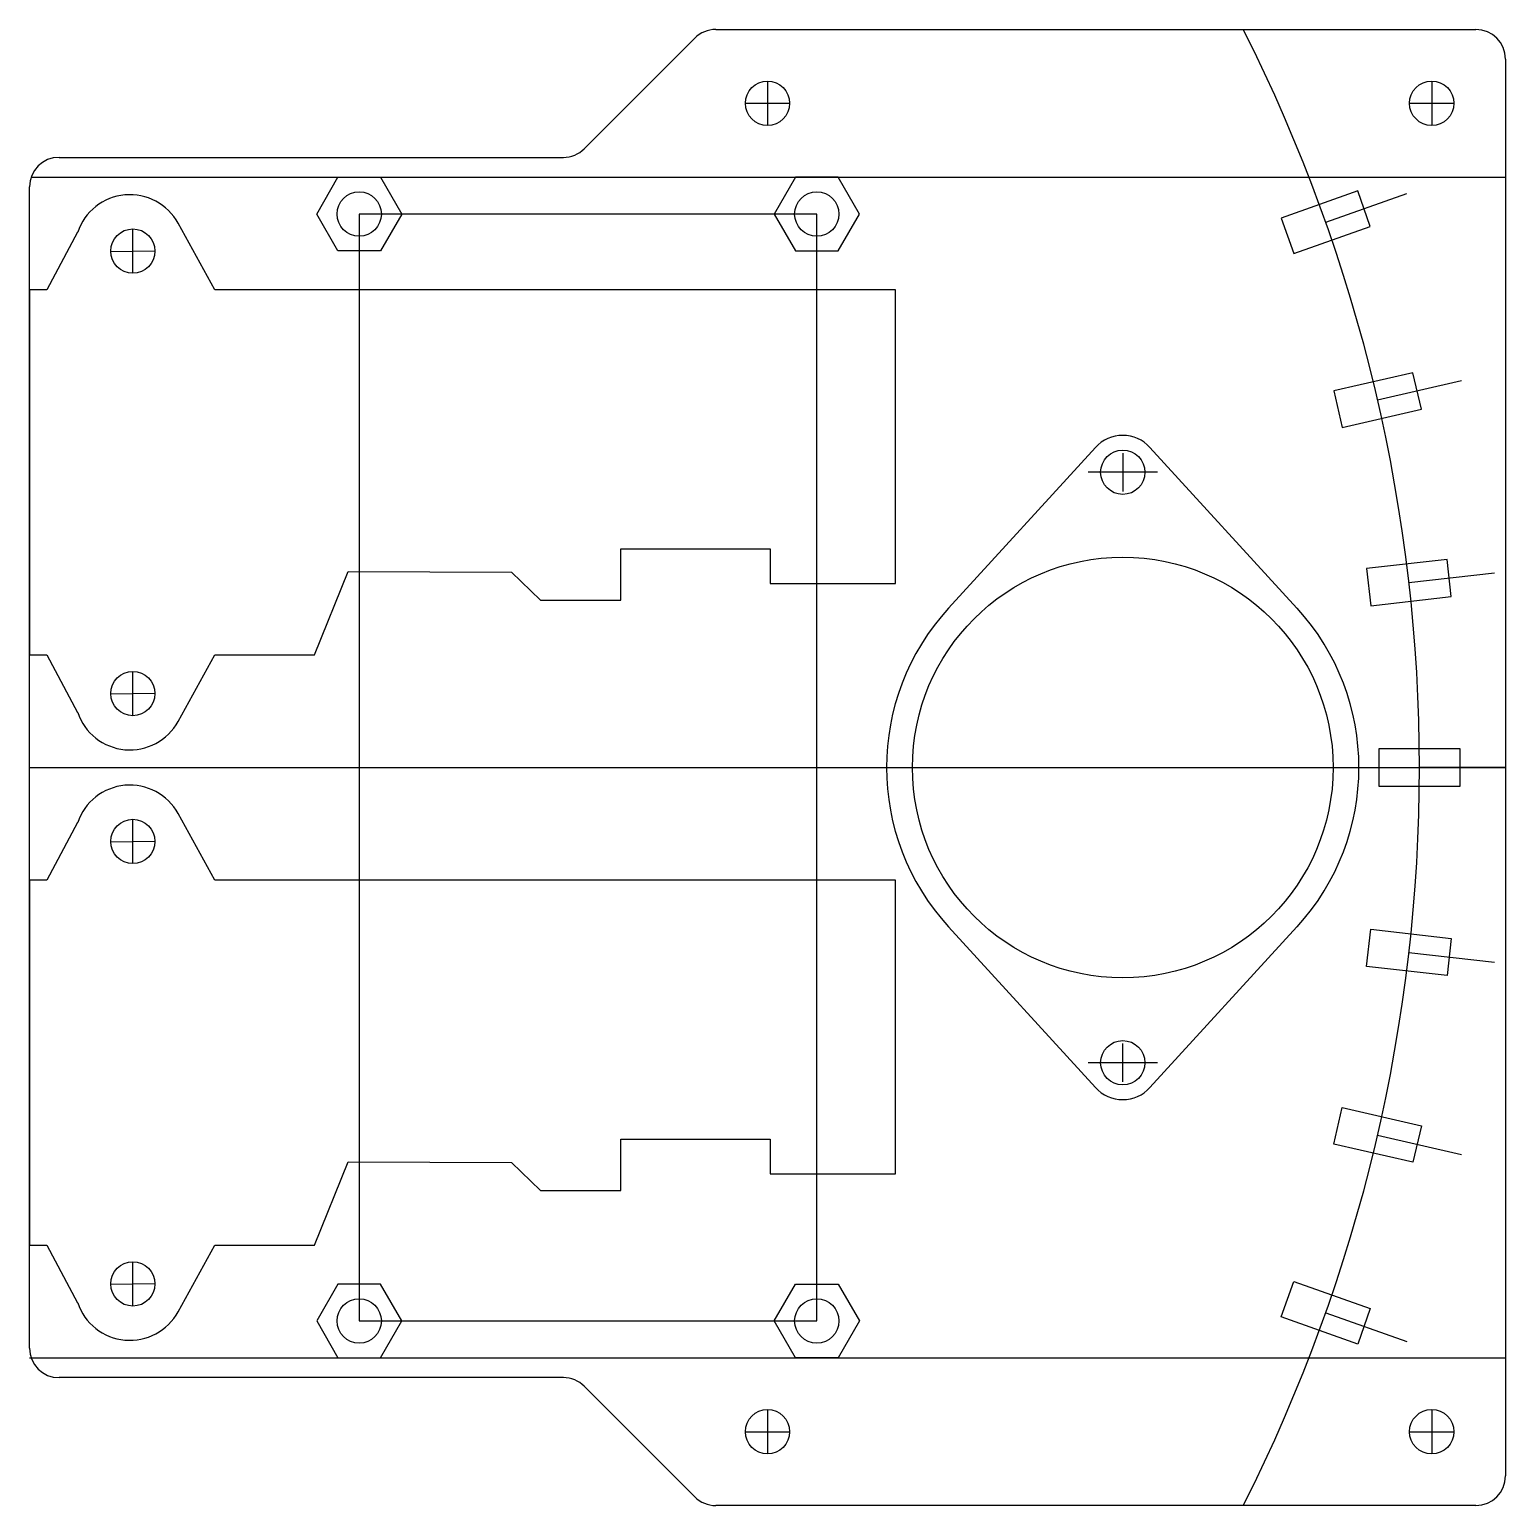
# Model space of a CAD drawing. Extents: x 0 to 100, y -10 to 90.
import ezdxf

# ---------------------------------------------------------------- set-up
doc = ezdxf.new("R2010")
doc.units = 0
for name, color, linetype in [('LAYOUT', 18, 'CONTINUOUS'), ('預設值', 18, 'CONTINUOUS'), ('預設圖層', 18, 'CONTINUOUS')]:
    doc.layers.add(name, color=color, linetype=linetype)

msp = doc.modelspace()

# ---------------------------------------------------------------- linework, layer by layer
at = {"layer": 'LAYOUT'}
for p, q in [((72.23, 61.69), (62.26, 50.8)), ((85.87, 50.8), (75.91, 61.69)), ((62.26, 29.2), (72.23, 18.31)), ((75.91, 18.31), (85.87, 29.2))]:
    msp.add_line(p, q, dxfattribs=at)
for centre in [(22.34, 77.5), (53.34, 77.5), (22.34, 2.5), (53.34, 2.5)]:
    msp.add_circle(centre, 1.5, dxfattribs=at)
for centre, radius, start, end in [((74.07, 60), 2.5, 42.4542, 137.5458), ((74.07, 40), 16, 137.5458, 222.4542), ((74.07, 40), 16, 317.5458, 42.4542), ((74.07, 20), 2.5, 222.4542, 317.5459)]:
    msp.add_arc(centre, radius, start, end, dxfattribs=at)
at = {"layer": '預設值'}
for p, q in [((3.26, 76.27), (1.18, 72.36)), ((7, 73.49), (7, 76.49)), ((12.55, 72.36), (10.07, 76.88)), ((5.5, 74.97), (8.5, 75.01)), ((0, 72.36), (0, 47.64)), ((1.18, 72.36), (0, 72.36)), ((58.67, 72.36), (12.55, 72.36)), ((58.67, 60), (58.67, 72.36)), ((58.67, 52.47), (58.67, 60)), ((40.06, 51.34), (40.06, 54.82)), ((40.06, 54.82), (50.19, 54.82)), ((50.19, 54.82), (50.19, 52.47)), ((19.31, 47.64), (21.6, 53.29)), ((21.6, 53.29), (32.65, 53.23)), ((32.65, 53.23), (34.63, 51.34)), ((50.19, 52.47), (58.67, 52.47)), ((34.63, 51.34), (40.06, 51.34)), ((0, 47.64), (1.18, 47.64)), ((1.18, 47.64), (3.26, 43.73)), ((10.07, 43.12), (12.55, 47.64)), ((12.55, 47.64), (19.31, 47.64)), ((7, 43.51), (7, 46.51)), ((5.5, 44.99), (8.5, 45.03)), ((0, 40), (100, 40)), ((3.26, 36.27), (1.18, 32.36)), ((7, 33.49), (7, 36.49)), ((12.55, 32.36), (10.07, 36.88)), ((5.5, 34.97), (8.5, 35.01)), ((0, 32.36), (0, 7.64)), ((1.18, 32.36), (0, 32.36)), ((58.67, 32.36), (12.55, 32.36)), ((58.67, 20), (58.67, 32.36)), ((58.67, 12.47), (58.67, 20)), ((40.06, 11.34), (40.06, 14.82)), ((40.06, 14.82), (50.19, 14.82)), ((50.19, 14.82), (50.19, 12.47)), ((19.31, 7.64), (21.6, 13.29)), ((21.6, 13.29), (32.65, 13.23)), ((32.65, 13.23), (34.63, 11.34)), ((50.19, 12.47), (58.67, 12.47)), ((34.63, 11.34), (40.06, 11.34)), ((0, 7.64), (1.18, 7.64)), ((1.18, 7.64), (3.26, 3.73)), ((10.07, 3.12), (12.55, 7.64)), ((12.55, 7.64), (19.31, 7.64)), ((7, 3.51), (7, 6.51)), ((5.5, 4.99), (8.5, 5.03)), ((0, 0), (100, 0))]:
    msp.add_line(p, q, dxfattribs=at)
for centre in [(7, 74.99), (7, 45.01), (7, 45.01), (7, 34.99), (7, 34.99), (7, 5.01), (7, 5.01), (7, 5.01)]:
    msp.add_circle(centre, 1.5, dxfattribs=at)
for centre, start, end in [((6.8, 75.08), 28.7495, 161.5003), ((6.8, 44.92), 198.4997, 331.2505), ((6.8, 35.08), 28.7495, 161.5003), ((6.8, 4.92), 198.4997, 331.2505)]:
    msp.add_arc(centre, 3.73, start, end, dxfattribs=at)
at = {"layer": '預設圖層'}
for p, q in [((46.49, 90), (98, 90)), ((37.59, 81.92), (45.08, 89.41)), ((100, 88), (100, -8)), ((50, 86.5), (50, 83.5)), ((95, 86.5), (95, 83.5)), ((48.5, 85), (51.5, 85)), ((93.5, 85), (96.5, 85)), ((2, 81.34), (36.17, 81.34)), ((0, 0.66), (0, 79.34)), ((0.11, 80), (100, 80)), ((19.46, 77.5), (20.9, 80)), ((20.9, 80), (23.79, 80)), ((23.79, 80), (25.23, 77.5)), ((51.9, 80), (50.46, 77.5)), ((54.79, 80), (51.9, 80)), ((56.23, 77.5), (54.79, 80)), ((89.99, 79.06), (84.81, 77.22)), ((90.84, 76.66), (89.99, 79.06)), ((87.82, 76.94), (93.32, 78.89)), ((20.9, 75), (19.46, 77.5)), ((53.34, 77.5), (22.34, 77.5)), ((22.34, 77.5), (22.34, 2.5)), ((25.23, 77.5), (23.79, 75)), ((50.46, 77.5), (51.9, 75)), ((53.34, 2.5), (53.34, 77.5)), ((54.79, 75), (56.23, 77.5)), ((84.81, 77.22), (85.65, 74.83)), ((85.65, 74.83), (90.84, 76.66)), ((23.79, 75), (20.9, 75)), ((51.9, 75), (54.79, 75)), ((93.73, 66.75), (88.37, 65.51)), ((91.33, 64.9), (97.01, 66.21)), ((94.3, 64.28), (93.73, 66.75)), ((88.37, 65.51), (88.94, 63.04)), ((88.94, 63.04), (94.3, 64.28)), ((74.07, 61.3), (74.07, 58.7)), ((76.42, 60), (71.72, 60)), ((96.05, 54.1), (90.58, 53.48)), ((96.33, 51.58), (96.05, 54.1)), ((90.58, 53.48), (90.87, 50.96)), ((93.46, 52.53), (99.25, 53.19)), ((90.87, 50.96), (96.33, 51.58)), ((96.92, 41.27), (91.42, 41.27)), ((91.42, 41.27), (91.42, 38.73)), ((96.92, 38.73), (96.92, 41.27)), ((94.17, 40), (100, 40)), ((100, 40), (94.17, 40)), ((91.42, 38.73), (96.92, 38.73)), ((90.58, 26.52), (90.87, 29.04)), ((90.87, 29.04), (96.33, 28.42)), ((96.33, 28.42), (96.05, 25.9)), ((93.46, 27.47), (99.25, 26.81)), ((96.05, 25.9), (90.58, 26.52)), ((74.07, 18.7), (74.07, 21.3)), ((76.42, 20), (71.72, 20)), ((88.37, 14.49), (88.94, 16.96)), ((88.94, 16.96), (94.3, 15.72)), ((91.33, 15.1), (97.01, 13.79)), ((94.3, 15.72), (93.73, 13.25)), ((93.73, 13.25), (88.37, 14.49)), ((20.9, 5), (19.46, 2.5)), ((23.79, 5), (20.9, 5)), ((25.23, 2.5), (23.79, 5)), ((50.46, 2.5), (51.9, 5)), ((51.9, 5), (54.79, 5)), ((54.79, 5), (56.23, 2.5)), ((84.81, 2.78), (85.65, 5.17)), ((85.65, 5.17), (90.84, 3.34)), ((87.82, 3.06), (93.32, 1.11)), ((90.84, 3.34), (89.99, 0.94)), ((19.46, 2.5), (20.9, 0)), ((22.34, 2.5), (53.34, 2.5)), ((23.79, 0), (25.23, 2.5)), ((51.9, 0), (50.46, 2.5)), ((56.23, 2.5), (54.79, 0)), ((89.99, 0.94), (84.81, 2.78)), ((20.9, 0), (23.79, 0)), ((54.79, 0), (51.9, 0)), ((36.17, -1.34), (2, -1.34)), ((45.08, -9.41), (37.59, -1.92)), ((50, -3.5), (50, -6.5)), ((95, -3.5), (95, -6.5)), ((48.5, -5), (51.5, -5)), ((93.5, -5), (96.5, -5)), ((98, -10), (46.49, -10))]:
    msp.add_line(p, q, dxfattribs=at)
for centre, radius in [((50, 85), 1.5), ((95, 85), 1.5), ((74.07, 60), 1.5), ((74.07, 40), 14.25), ((74.07, 20), 1.5), ((50, -5), 1.5), ((95, -5), 1.5)]:
    msp.add_circle(centre, radius, dxfattribs=at)
for centre, radius, start, end in [((46.49, 88), 2, 90, 135), ((-16.5, 40), 110.67, 333.1412, 26.8588), ((98, 88), 2, 360, 90), ((2, 79.34), 2, 90, 180), ((36.17, 83.34), 2, 270, 315), ((2, 0.66), 2, 180, 270), ((36.17, -3.34), 2, 45, 90), ((98, -8), 2, 270, 360), ((46.49, -8), 2, 225, 270)]:
    msp.add_arc(centre, radius, start, end, dxfattribs=at)

doc.saveas('drawing.dxf')
